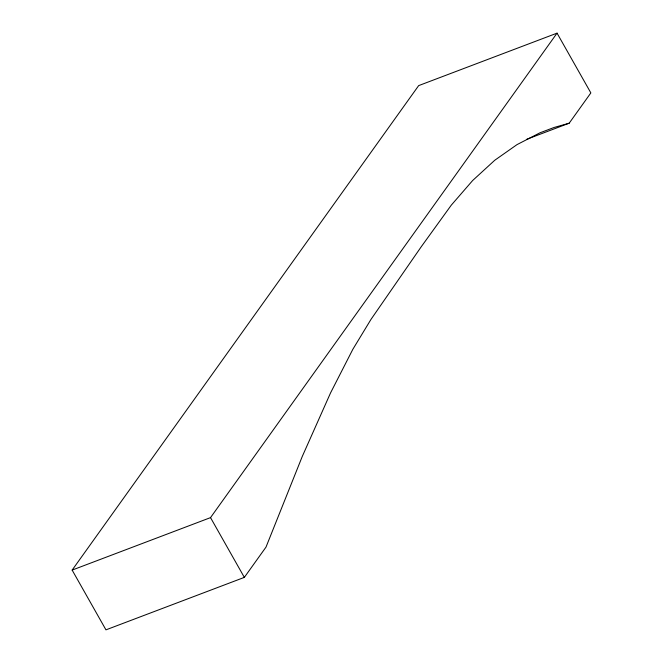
<?xml version="1.0" encoding="UTF-8"?>
<svg xmlns="http://www.w3.org/2000/svg" width="663" height="663" viewBox="0 0 663 663"><rect width="100%" height="100%" fill="white"/><g stroke="black" fill="none" stroke-linecap="round" stroke-linejoin="round"><path stroke-width="0.99" d="M569.194 123.194L554.086 127.47L539.914 132.832L516.999 144.625L494.755 160.255L472.669 180.502L451.288 205.149L421.345 246.603L370.965 319.425L352.873 349.244L330.555 392.902L302.253 456.492L266.004 547.099L244.34 577.382L105.956 629.85L72.143 570.089L418.66 85.618L557.044 33.15L590.857 92.911L569.194 123.194L526.613 139.338M72.143 570.089L210.527 517.621L557.044 33.15M210.527 517.621L244.34 577.382"/></g></svg>
